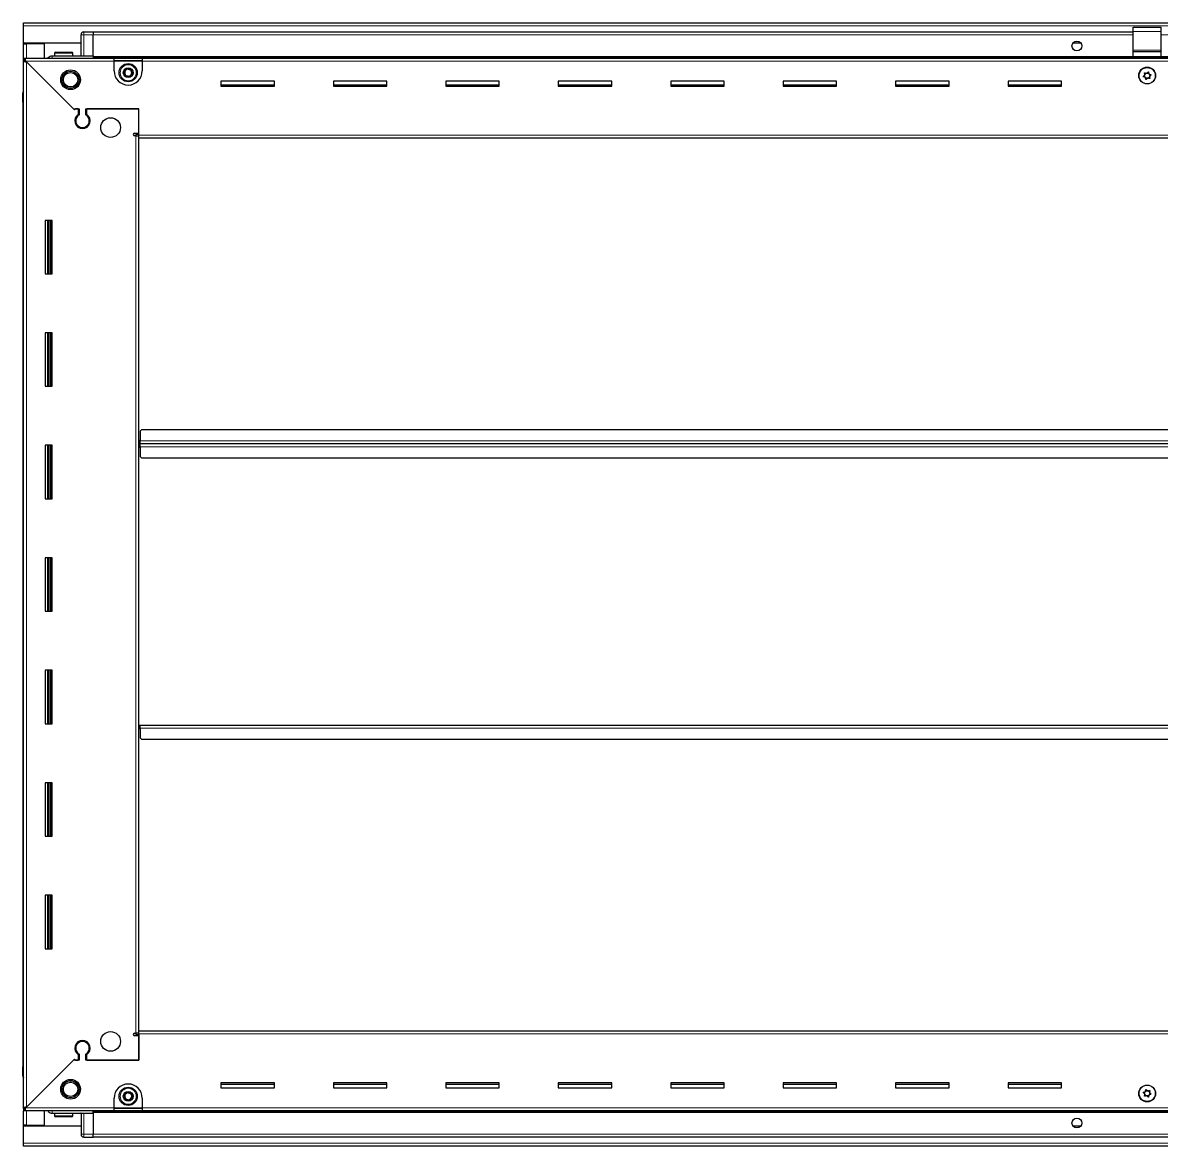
# Model space of a CAD drawing. Header units: millimetres. Extents: x 1132 to 5266, y 577 to 2047.
# Drawn here: x 3590 to 4400, y 1048 to 1847 of the extents above; entities that cross this region are included whole.
import ezdxf

# ---------------------------------------------------------------- set-up
doc = ezdxf.new("R2010")
doc.units = ezdxf.units.MM

msp = doc.modelspace()

# ---------------------------------------------------------------- linework, layer by layer
at = {"color": 7, "linetype": 'Continuous', "lineweight": 25}
for p, q in [((3590.98, 1844.5), (3590.98, 1846.6)), ((3590.98, 1846.6), (5189.98, 1846.6)), ((3590.98, 1832.1), (3590.98, 1844.5)), ((3632.65, 1839.6), (3632.65, 1839.6)), ((3633.98, 1840.1), (3640.48, 1840.1)), ((3633.98, 1840.1), (3640.48, 1840.1)), ((3640.48, 1840.1), (3640.48, 1840.1)), ((3640.48, 1840.1), (3640.48, 1840.1)), ((3640.48, 1840.1), (3640.48, 1838.1)), ((4380.48, 1839.95), (3640.48, 1839.95)), ((4380.48, 1843.6), (4400.48, 1843.6)), ((4380.48, 1840.34), (4380.48, 1843.6)), ((4380.48, 1827.19), (4380.48, 1840.34)), ((4400.48, 1840.34), (4400.48, 1843.6)), ((4400.48, 1827.19), (4400.48, 1840.34)), ((3631.98, 1832.1), (3590.98, 1832.1)), ((3590.98, 1831.6), (3590.98, 1832.1)), ((3590.98, 1821.35), (3590.98, 1831.6)), ((3590.98, 1831.6), (3593.08, 1831.6)), ((3592.48, 1831.6), (3592.48, 1832.1)), ((3605.98, 1831.6), (3593.08, 1831.6)), ((3605.98, 1821.35), (3605.98, 1831.6)), ((3631.98, 1823.1), (3631.98, 1838.1)), ((3640.48, 1823.1), (3640.48, 1838.1)), ((4343.35, 1832.1), (4337.6, 1832.1)), ((3611.48, 1823.1), (3640.48, 1823.1)), ((3612.98, 1825), (3612.98, 1823.1)), ((3613.78, 1825.8), (3625.18, 1825.8)), ((3625.98, 1823.1), (3625.98, 1825)), ((3640.48, 1823.1), (3640.48, 1822.6)), ((4380.48, 1826.1), (4380.48, 1827.19)), ((4380.48, 1826.1), (4400.48, 1826.1)), ((4380.48, 1822.6), (4380.48, 1826.1)), ((4380.48, 1822.6), (4400.48, 1822.6)), ((4384.48, 1822.6), (4384.48, 1821.95)), ((4386.98, 1821.95), (4386.98, 1822.6)), ((4393.98, 1821.95), (4393.98, 1822.6)), ((4396.48, 1821.95), (4396.48, 1822.6)), ((4400.48, 1826.1), (4400.48, 1827.19)), ((4400.48, 1822.6), (4400.48, 1826.1)), ((3590.98, 1819.85), (3590.98, 1821.35)), ((3590.98, 1821.35), (3591.98, 1821.35)), ((3590.98, 1819.35), (3590.98, 1819.85)), ((3590.98, 1819.85), (3591.98, 1819.85)), ((3590.98, 1074.85), (3590.98, 1819.35)), ((3592.48, 1819.35), (3590.98, 1819.35)), ((3591.98, 1821.35), (3655.48, 1821.35)), ((3591.98, 1819.85), (3591.98, 1821.35)), ((3592.58, 1819.25), (3626.48, 1785.35)), ((3627.18, 1784.65), (3593.08, 1818.75)), ((3640.48, 1821.95), (5140.48, 1821.95)), ((3655.48, 1819.25), (3655.48, 1821.35)), ((3655.48, 1821.35), (3675.48, 1821.35)), ((3655.48, 1819.85), (3675.48, 1819.85)), ((3655.48, 1812.35), (3655.48, 1819.25)), ((3675.48, 1821.35), (3675.48, 1819.25)), ((3675.48, 1821.35), (5105.48, 1821.35)), ((3675.48, 1819.25), (3675.48, 1812.35)), ((3769.48, 1805.1), (3731.48, 1805.1)), ((3731.48, 1805.1), (3731.48, 1801.6)), ((3769.48, 1802.35), (3731.48, 1802.35)), ((3731.48, 1801.6), (3769.48, 1801.6)), ((3769.48, 1801.6), (3769.48, 1805.1)), ((3849.48, 1805.1), (3811.48, 1805.1)), ((3811.48, 1805.1), (3811.48, 1801.6)), ((3849.48, 1802.35), (3811.48, 1802.35)), ((3811.48, 1801.6), (3849.48, 1801.6)), ((3849.48, 1801.6), (3849.48, 1805.1)), ((3929.48, 1805.1), (3891.48, 1805.1)), ((3891.48, 1805.1), (3891.48, 1801.6)), ((3929.48, 1802.35), (3891.48, 1802.35)), ((3891.48, 1801.6), (3929.48, 1801.6)), ((3929.48, 1801.6), (3929.48, 1805.1)), ((4009.48, 1805.1), (3971.48, 1805.1)), ((3971.48, 1805.1), (3971.48, 1801.6)), ((4009.48, 1802.35), (3971.48, 1802.35)), ((3971.48, 1801.6), (4009.48, 1801.6)), ((4009.48, 1801.6), (4009.48, 1805.1)), ((4089.48, 1805.1), (4051.48, 1805.1)), ((4051.48, 1805.1), (4051.48, 1801.6)), ((4089.48, 1802.35), (4051.48, 1802.35)), ((4051.48, 1801.6), (4089.48, 1801.6)), ((4089.48, 1801.6), (4089.48, 1805.1)), ((4169.48, 1805.1), (4131.48, 1805.1)), ((4131.48, 1805.1), (4131.48, 1801.6)), ((4169.48, 1802.35), (4131.48, 1802.35)), ((4131.48, 1801.6), (4169.48, 1801.6)), ((4169.48, 1801.6), (4169.48, 1805.1)), ((4249.48, 1805.1), (4211.48, 1805.1)), ((4211.48, 1805.1), (4211.48, 1801.6)), ((4249.48, 1802.35), (4211.48, 1802.35)), ((4211.48, 1801.6), (4249.48, 1801.6)), ((4249.48, 1801.6), (4249.48, 1805.1)), ((4329.48, 1805.1), (4291.48, 1805.1)), ((4291.48, 1805.1), (4291.48, 1801.6)), ((4329.48, 1802.35), (4291.48, 1802.35)), ((4291.48, 1801.6), (4329.48, 1801.6)), ((4329.48, 1801.6), (4329.48, 1805.1)), ((3590.48, 1796.6), (3590.48, 1790.1)), ((3590.48, 1790.1), (3590.48, 1796.6)), ((3590.48, 1790.1), (3590.48, 1790.1)), ((3590.98, 1790.1), (3590.48, 1790.1)), ((3590.63, 1790.1), (3590.63, 1104.1)), ((3626.48, 1785.35), (3630.68, 1785.35)), ((3627.88, 1785.35), (3627.18, 1784.65)), ((3629.98, 1785.35), (3627.88, 1785.35)), ((3629.98, 1785.35), (3629.98, 1781.46)), ((3630.68, 1785.35), (3630.68, 1781.07)), ((3635.28, 1785.35), (3672.98, 1785.35)), ((3635.28, 1781.07), (3635.28, 1785.35)), ((3635.98, 1781.46), (3635.98, 1785.35)), ((3672.98, 1785.35), (3635.98, 1785.35)), ((3672.98, 1766.7), (3672.98, 1785.35)), ((3672.98, 1768.1), (3672.98, 1785.35)), ((3630.98, 1772.49), (3630.98, 1771.73)), ((3670.13, 1768.1), (3672.98, 1768.1)), ((3670.88, 1766.1), (3670.13, 1766.1)), ((3670.88, 1766.1), (3672.98, 1766.1)), ((3672.98, 1767.1), (3670.98, 1767.1)), ((3670.98, 1767.1), (3670.98, 1766.1)), ((3672.98, 1764.6), (3672.98, 1766.7)), ((5107.98, 1764.6), (3672.98, 1764.6)), ((3672.98, 1129.6), (3672.98, 1764.6)), ((3611.48, 1706.1), (3606.48, 1706.1)), ((3606.48, 1706.1), (3606.48, 1668.1)), ((3608.63, 1668.1), (3608.63, 1706.1)), ((3610.42, 1668.1), (3610.42, 1706.1)), ((3610.45, 1668.1), (3610.45, 1706.1)), ((3611.48, 1668.1), (3611.48, 1706.1)), ((3606.48, 1668.1), (3611.48, 1668.1)), ((3611.48, 1626.1), (3606.48, 1626.1)), ((3606.48, 1626.1), (3606.48, 1588.1)), ((3608.63, 1588.1), (3608.63, 1626.1)), ((3610.42, 1588.1), (3610.42, 1626.1)), ((3610.45, 1588.1), (3610.45, 1626.1)), ((3611.48, 1588.1), (3611.48, 1626.1)), ((3606.48, 1588.1), (3611.48, 1588.1)), ((3674.98, 1557.1), (3673.98, 1556.1)), ((3673.98, 1556.1), (3673.98, 1549.2)), ((5105.98, 1557.1), (3674.98, 1557.1)), ((3673.73, 1547.1), (3672.98, 1547.1)), ((3673.98, 1549.95), (3673.73, 1549.95)), ((3673.73, 1549.95), (3673.73, 1547.1)), ((3673.73, 1547.1), (3673.73, 1544.25)), ((3673.98, 1547.1), (3673.98, 1549.2)), ((5106.98, 1547.1), (3673.98, 1547.1)), ((3673.98, 1545), (3673.98, 1547.1)), ((3611.48, 1546.1), (3606.48, 1546.1)), ((3606.48, 1546.1), (3606.48, 1508.1)), ((3608.63, 1508.1), (3608.63, 1546.1)), ((3610.42, 1508.1), (3610.42, 1546.1)), ((3610.45, 1508.1), (3610.45, 1546.1)), ((3611.48, 1508.1), (3611.48, 1546.1)), ((3673.73, 1544.25), (3673.98, 1544.25)), ((3673.98, 1545), (3673.98, 1538.1)), ((3673.98, 1538.1), (3674.98, 1537.1)), ((3674.98, 1537.1), (5105.98, 1537.1)), ((3606.48, 1508.1), (3611.48, 1508.1)), ((3611.48, 1466.1), (3606.48, 1466.1)), ((3606.48, 1466.1), (3606.48, 1428.1)), ((3608.63, 1428.1), (3608.63, 1466.1)), ((3610.42, 1428.1), (3610.42, 1466.1)), ((3610.45, 1428.1), (3610.45, 1466.1)), ((3611.48, 1428.1), (3611.48, 1466.1)), ((3606.48, 1428.1), (3611.48, 1428.1)), ((3611.48, 1386.1), (3606.48, 1386.1)), ((3606.48, 1386.1), (3606.48, 1348.1)), ((3608.63, 1348.1), (3608.63, 1386.1)), ((3610.42, 1348.1), (3610.42, 1386.1)), ((3610.45, 1348.1), (3610.45, 1386.1)), ((3611.48, 1348.1), (3611.48, 1386.1)), ((3606.48, 1348.1), (3611.48, 1348.1)), ((3672.98, 1347.1), (3673.73, 1347.1)), ((3673.73, 1347.1), (3673.73, 1344.25)), ((3673.98, 1345), (3673.98, 1347.1)), ((3673.98, 1347.1), (5106.98, 1347.1)), ((3673.98, 1345), (3673.98, 1338.1)), ((3673.73, 1344.25), (3673.98, 1344.25)), ((3673.98, 1338.1), (3674.98, 1337.1)), ((3674.98, 1337.1), (5105.98, 1337.1)), ((3611.48, 1306.1), (3606.48, 1306.1)), ((3606.48, 1306.1), (3606.48, 1268.1)), ((3608.63, 1268.1), (3608.63, 1306.1)), ((3610.42, 1268.1), (3610.42, 1306.1)), ((3610.45, 1268.1), (3610.45, 1306.1)), ((3611.48, 1268.1), (3611.48, 1306.1)), ((3606.48, 1268.1), (3611.48, 1268.1)), ((3611.48, 1226.1), (3606.48, 1226.1)), ((3606.48, 1226.1), (3606.48, 1188.1)), ((3608.63, 1188.1), (3608.63, 1226.1)), ((3610.42, 1188.1), (3610.42, 1226.1)), ((3610.45, 1188.1), (3610.45, 1226.1)), ((3611.48, 1188.1), (3611.48, 1226.1)), ((3606.48, 1188.1), (3611.48, 1188.1)), ((3670.13, 1128.1), (3670.88, 1128.1)), ((3672.98, 1126.1), (3670.13, 1126.1)), ((3672.98, 1128.1), (3670.88, 1128.1)), ((3670.98, 1128.1), (3670.98, 1127.1)), ((3670.98, 1127.1), (3672.98, 1127.1)), ((3672.98, 1129.6), (5107.98, 1129.6)), ((3672.98, 1127.5), (3672.98, 1129.6)), ((3672.98, 1127.5), (3672.98, 1108.85)), ((3672.98, 1108.85), (3672.98, 1126.1)), ((3630.98, 1122.48), (3630.98, 1121.72)), ((3629.98, 1112.74), (3629.98, 1108.85)), ((3630.68, 1113.14), (3630.68, 1108.85)), ((3635.28, 1108.85), (3635.28, 1113.14)), ((3635.98, 1108.85), (3635.98, 1112.74)), ((3590.48, 1104.1), (3590.48, 1104.1)), ((3590.48, 1097.6), (3590.48, 1104.1)), ((3590.48, 1104.1), (3590.48, 1104.1)), ((3590.48, 1104.1), (3590.48, 1097.6)), ((3590.98, 1104.1), (3590.48, 1104.1)), ((3626.48, 1108.85), (3592.58, 1074.95)), ((3593.08, 1075.45), (3627.18, 1109.55)), ((3630.68, 1108.85), (3626.48, 1108.85)), ((3627.18, 1109.55), (3627.88, 1108.85)), ((3627.88, 1108.85), (3629.98, 1108.85)), ((3672.98, 1108.85), (3635.28, 1108.85)), ((3635.98, 1108.85), (3672.98, 1108.85)), ((3590.98, 1096.28), (3590.98, 1096.28)), ((3769.48, 1092.6), (3731.48, 1092.6)), ((3731.48, 1092.6), (3731.48, 1089.1)), ((3731.48, 1091.85), (3769.48, 1091.85)), ((3731.48, 1089.1), (3769.48, 1089.1)), ((3769.48, 1089.1), (3769.48, 1092.6)), ((3849.48, 1092.6), (3811.48, 1092.6)), ((3811.48, 1092.6), (3811.48, 1089.1)), ((3811.48, 1091.85), (3849.48, 1091.85)), ((3811.48, 1089.1), (3849.48, 1089.1)), ((3849.48, 1089.1), (3849.48, 1092.6)), ((3929.48, 1092.6), (3891.48, 1092.6)), ((3891.48, 1092.6), (3891.48, 1089.1)), ((3891.48, 1091.85), (3929.48, 1091.85)), ((3891.48, 1089.1), (3929.48, 1089.1)), ((3929.48, 1089.1), (3929.48, 1092.6)), ((4009.48, 1092.6), (3971.48, 1092.6)), ((3971.48, 1092.6), (3971.48, 1089.1)), ((3971.48, 1091.85), (4009.48, 1091.85)), ((3971.48, 1089.1), (4009.48, 1089.1)), ((4009.48, 1089.1), (4009.48, 1092.6)), ((4089.48, 1092.6), (4051.48, 1092.6)), ((4051.48, 1092.6), (4051.48, 1089.1)), ((4051.48, 1091.85), (4089.48, 1091.85)), ((4051.48, 1089.1), (4089.48, 1089.1)), ((4089.48, 1089.1), (4089.48, 1092.6)), ((4169.48, 1092.6), (4131.48, 1092.6)), ((4131.48, 1092.6), (4131.48, 1089.1)), ((4131.48, 1091.85), (4169.48, 1091.85)), ((4131.48, 1089.1), (4169.48, 1089.1)), ((4169.48, 1089.1), (4169.48, 1092.6)), ((4249.48, 1092.6), (4211.48, 1092.6)), ((4211.48, 1092.6), (4211.48, 1089.1)), ((4211.48, 1091.85), (4249.48, 1091.85)), ((4211.48, 1089.1), (4249.48, 1089.1)), ((4249.48, 1089.1), (4249.48, 1092.6)), ((4329.48, 1092.6), (4291.48, 1092.6)), ((4291.48, 1092.6), (4291.48, 1089.1)), ((4291.48, 1091.85), (4329.48, 1091.85)), ((4291.48, 1089.1), (4329.48, 1089.1)), ((4329.48, 1089.1), (4329.48, 1092.6)), ((3655.48, 1074.95), (3655.48, 1081.85)), ((3675.48, 1081.85), (3675.48, 1074.95)), ((3590.98, 1074.35), (3590.98, 1074.85)), ((3592.48, 1074.85), (3590.98, 1074.85)), ((3590.98, 1074.35), (3590.98, 1072.85)), ((3591.98, 1074.35), (3590.98, 1074.35)), ((3590.98, 1062.6), (3590.98, 1072.85)), ((3591.98, 1072.85), (3590.98, 1072.85)), ((3591.98, 1074.35), (3591.98, 1072.85)), ((3655.48, 1072.85), (3591.98, 1072.85)), ((3605.98, 1062.6), (3605.98, 1072.85)), ((3611.48, 1071.1), (3640.48, 1071.1)), ((3612.98, 1071.1), (3612.98, 1069.2)), ((3625.98, 1069.2), (3625.98, 1071.1)), ((3631.98, 1071.1), (3631.98, 1056.1)), ((5140.48, 1072.25), (3640.48, 1072.25)), ((3640.48, 1071.1), (3640.48, 1071.6)), ((3640.48, 1071.1), (3640.48, 1056.1)), ((3655.48, 1072.85), (3655.48, 1074.95)), ((3675.48, 1074.35), (3655.48, 1074.35)), ((3675.48, 1072.85), (3655.48, 1072.85)), ((3675.48, 1074.95), (3675.48, 1072.85)), ((5105.48, 1072.85), (3675.48, 1072.85)), ((3593.08, 1062.6), (3590.98, 1062.6)), ((3590.98, 1062.1), (3590.98, 1062.6)), ((3590.98, 1062.1), (3631.98, 1062.1)), ((3590.98, 1049.7), (3590.98, 1062.1)), ((3592.48, 1062.1), (3592.48, 1062.6)), ((3593.08, 1062.6), (3605.98, 1062.6)), ((3617.55, 1068.4), (3613.78, 1068.4)), ((3625.18, 1068.4), (3617.55, 1068.4)), ((4337.6, 1062.1), (4343.35, 1062.1)), ((3631.98, 1056.1), (3631.98, 1056.1)), ((3633.98, 1054.1), (3640.48, 1054.1)), ((3633.98, 1054.1), (3640.48, 1054.1)), ((3640.48, 1054.1), (3640.48, 1056.1)), ((3640.48, 1054.25), (5140.48, 1054.25)), ((3640.48, 1054.1), (3640.48, 1054.1)), ((3590.98, 1047.6), (3590.98, 1049.7)), ((5189.98, 1047.6), (3590.98, 1047.6))]:
    msp.add_line(p, q, dxfattribs=at)
at = {"color": 8, "linetype": 'Continuous', "lineweight": 18}
for p, q in [((5189.98, 1844.5), (3590.98, 1844.5)), ((3633.98, 1840.1), (3633.98, 1838.1)), ((4380.48, 1840.34), (4400.48, 1840.34)), ((3593.08, 1831.6), (3593.08, 1832.1)), ((3593.08, 1821.35), (3593.08, 1831.6)), ((3631.98, 1838.1), (3633.98, 1838.1)), ((3633.98, 1838.1), (3633.98, 1823.1)), ((3640.48, 1838.1), (3633.98, 1838.1)), ((4380.48, 1837.95), (3640.48, 1837.95)), ((5140.48, 1837.95), (4400.48, 1837.95)), ((3612.98, 1825), (3625.98, 1825)), ((4380.48, 1822.6), (3640.48, 1822.6)), ((4380.48, 1827.19), (4400.48, 1827.19)), ((4386.48, 1821.95), (4386.48, 1822.6)), ((4394.48, 1821.95), (4394.48, 1822.6)), ((5140.48, 1822.6), (4400.48, 1822.6)), ((3655.48, 1819.25), (3592.58, 1819.25)), ((3593.08, 1818.75), (3593.08, 1075.45)), ((5140.48, 1821.37), (3640.48, 1821.37)), ((3655.48, 1819.25), (3675.48, 1819.25)), ((5105.48, 1819.25), (3675.48, 1819.25)), ((3590.98, 1796.6), (3590.48, 1796.6)), ((3670.88, 1128.1), (3670.88, 1766.1)), ((3672.98, 1766.7), (5107.98, 1766.7)), ((3607.98, 1706.1), (3607.98, 1668.1)), ((3609.21, 1706.1), (3609.21, 1668.1)), ((3607.98, 1626.1), (3607.98, 1588.1)), ((3609.21, 1626.1), (3609.21, 1588.1)), ((5106.98, 1549.2), (3673.98, 1549.2)), ((3607.98, 1546.1), (3607.98, 1508.1)), ((3609.21, 1546.1), (3609.21, 1508.1)), ((3673.98, 1545), (5106.98, 1545)), ((3607.98, 1466.1), (3607.98, 1428.1)), ((3609.21, 1466.1), (3609.21, 1428.1)), ((3607.98, 1386.1), (3607.98, 1348.1)), ((3609.21, 1386.1), (3609.21, 1348.1)), ((3673.98, 1345), (5106.98, 1345)), ((3607.98, 1306.1), (3607.98, 1268.1)), ((3609.21, 1306.1), (3609.21, 1268.1)), ((3607.98, 1226.1), (3607.98, 1188.1)), ((3609.21, 1226.1), (3609.21, 1188.1)), ((5107.98, 1127.5), (3672.98, 1127.5)), ((3590.98, 1097.6), (3590.48, 1097.6)), ((3592.58, 1074.95), (3655.48, 1074.95)), ((3593.08, 1062.6), (3593.08, 1072.85)), ((3617.28, 1069.2), (3612.98, 1069.2)), ((3625.98, 1069.2), (3617.28, 1069.2)), ((3633.98, 1056.1), (3633.98, 1071.1)), ((3640.48, 1072.84), (5140.48, 1072.84)), ((3640.48, 1071.6), (5140.48, 1071.6)), ((3675.48, 1074.95), (3655.48, 1074.95)), ((3675.48, 1074.95), (5105.48, 1074.95)), ((3593.08, 1062.1), (3593.08, 1062.6)), ((3631.98, 1056.1), (3633.98, 1056.1)), ((3633.98, 1054.1), (3633.98, 1056.1)), ((3640.48, 1056.1), (3633.98, 1056.1)), ((3640.48, 1056.25), (5140.48, 1056.25)), ((5189.98, 1049.7), (3590.98, 1049.7))]:
    msp.add_line(p, q, dxfattribs=at)
at = {"color": 7, "linetype": 'Continuous', "lineweight": 25}
for centre, radius in [((4340.48, 1830.1), 3.5), ((3665.48, 1811.1), 6.5), ((3665.48, 1811.1), 3.46), ((4390.48, 1809.1), 6), ((4390.48, 1808.95), 5.79), ((3624.48, 1806.1), 7), ((3624.48, 1806.1), 6.02), ((3624.48, 1806.1), 5.1), ((4390.48, 1808.95), 1.85), ((3652.98, 1772.1), 7), ((3652.98, 1122.1), 7), ((3624.48, 1088.1), 7), ((3624.48, 1088.1), 6.03), ((3624.48, 1088.1), 5.1), ((3665.48, 1083.1), 6.5), ((3665.48, 1083.1), 3.46), ((4390.48, 1085.1), 6), ((4390.48, 1085.25), 5.79), ((4390.48, 1085.25), 1.85), ((4340.48, 1064.1), 3.5)]:
    msp.add_circle(centre, radius, dxfattribs=at)
at = {"color": 8, "linetype": 'Continuous', "lineweight": 18}
for centre in [(3665.48, 1811.1), (3665.48, 1083.1)]:
    msp.add_circle(centre, 5.7, dxfattribs=at)
at = {"color": 7, "linetype": 'Continuous', "lineweight": 25}
for centre, radius, start, end in [((3633.98, 1838.1), 2, 90, 180), ((3613.78, 1825), 0.8, 90, 180), ((3625.18, 1825), 0.8, 0, 90), ((3631.78, 1823.3), 0.2, 270, 0), ((3665.48, 1812.35), 10, 180, 270), ((3665.48, 1811.1), 2.5, 134.01559, 194.01559), ((3665.48, 1811.1), 2.5, 194.01559, 254.01559), ((3665.48, 1811.1), 2.5, 74.01559, 134.01559), ((3665.48, 1811.1), 2.5, 254.01559, 314.01559), ((3665.48, 1812.35), 10, 270, 0), ((3665.48, 1811.1), 2.5, 14.01559, 74.01559), ((3665.48, 1811.1), 2.5, 314.01559, 14.01559), ((3592.48, 1796.6), 2, 138.57492, 180), ((3592.48, 1796.6), 2, 138.59038, 180), ((3632.98, 1776.85), 5.5, 123.05573, 56.94427), ((3632.98, 1776.85), 4.8, 118.63099, 61.36901), ((3670.13, 1767.1), 1, 90, 270), ((3670.13, 1127.1), 1, 90, 270), ((3632.98, 1117.35), 5.5, 303.05573, 236.94427), ((3632.98, 1117.35), 4.8, 298.63099, 241.36901), ((3592.48, 1097.6), 2, 180, 199.56674), ((3592.48, 1097.6), 2, 180, 221.39416), ((3592.48, 1097.6), 2, 213.78451, 221.40962), ((3665.48, 1081.85), 10, 90, 180), ((3665.48, 1083.1), 2.5, 67.47401, 127.47401), ((3665.48, 1081.85), 10, 0, 90), ((3665.48, 1083.1), 2.5, 7.47401, 67.47401), ((3665.48, 1083.1), 2.5, 127.47401, 187.47401), ((3665.48, 1083.1), 2.5, 187.47401, 247.47401), ((3665.48, 1083.1), 2.5, 247.47401, 307.47401), ((3665.48, 1083.1), 2.5, 307.47401, 7.47401), ((3613.78, 1069.2), 0.8, 180, 270), ((3625.18, 1069.2), 0.8, 270, 0), ((3631.78, 1070.9), 0.2, 0, 90), ((3633.98, 1056.1), 2, 180, 270), ((3633.98, 1056.1), 2, 180, 270)]:
    msp.add_arc(centre, radius, start, end, dxfattribs=at)
for points, knots in [([(3608.26, 1821.35), (3608.38, 1821.55), (3608.77, 1822.2), (3609.92, 1822.91), (3610.96, 1823.04), (3611.48, 1823.1)], [0, 0, 0, 0, 0.18225, 0.591125, 1, 1, 1, 1]), ([(3640.48, 1823.1), (3640.48, 1823.07), (3640.48, 1822.99), (3640.48, 1822.37), (3640.48, 1821.79), (3640.48, 1821.4), (3640.48, 1821.37)], [0, 0, 0, 0, 0.324279, 0.648558, 0.972836, 1, 1, 1, 1]), ([(3590.98, 1819.35), (3591, 1819.31), (3591.06, 1819.22), (3591.45, 1819.09), (3592.01, 1818.95), (3592.59, 1818.84), (3592.95, 1818.78), (3593.08, 1818.75)], [0, 0, 0, 0, 0.230255, 0.448522, 0.666786, 0.88505, 1, 1, 1, 1]), ([(3592.58, 1819.25), (3592.53, 1819.51), (3592.44, 1820), (3592.31, 1820.64), (3592.18, 1821.11), (3592.07, 1821.33), (3592, 1821.35), (3591.98, 1821.35)], [0, 0, 0, 0, 0.230255, 0.448522, 0.666786, 0.88505, 1, 1, 1, 1]), ([(3662.7, 1811.9), (3663.07, 1812.26), (3663.77, 1812.93), (3664.46, 1813.59), (3664.78, 1813.91)], [0, 0, 0, 0, 0.534686, 1, 1, 1, 1]), ([(3663.4, 1809.1), (3663.32, 1809.43), (3663.12, 1810.23), (3662.88, 1811.2), (3662.73, 1811.78), (3662.7, 1811.9)], [0, 0, 0, 0, 0.3629006, 0.8668753, 1, 1, 1, 1]), ([(3666.18, 1808.3), (3665.68, 1808.45), (3664.75, 1808.71), (3663.83, 1808.98), (3663.4, 1809.1)], [0, 0, 0, 0, 0.534686, 1, 1, 1, 1]), ([(3664.78, 1813.91), (3665.27, 1813.76), (3666.2, 1813.5), (3667.12, 1813.23), (3667.55, 1813.11)], [0, 0, 0, 0, 0.5346859, 1, 1, 1, 1]), ([(3668.25, 1810.31), (3667.88, 1809.95), (3667.19, 1809.28), (3666.5, 1808.61), (3666.18, 1808.3)], [0, 0, 0, 0, 0.5346859, 1, 1, 1, 1]), ([(3667.55, 1813.11), (3667.58, 1812.99), (3667.73, 1812.41), (3667.97, 1811.44), (3668.17, 1810.64), (3668.25, 1810.31)], [0, 0, 0, 0, 0.133125, 0.637099, 1, 1, 1, 1]), ([(4388.59, 1811.03), (4388.58, 1811.02), (4388.57, 1810.99), (4388.56, 1810.94), (4388.57, 1810.79), (4388.67, 1810.42), (4388.8, 1809.89), (4388.64, 1809.28), (4388.28, 1808.91), (4387.98, 1808.66), (4387.8, 1808.5), (4387.75, 1808.42), (4387.74, 1808.38), (4387.74, 1808.35), (4387.76, 1808.32), (4387.81, 1808.27), (4388.06, 1808.18), (4388.52, 1808.07), (4389.16, 1807.76), (4389.42, 1807.09), (4389.47, 1806.62), (4389.55, 1806.36), (4389.59, 1806.31), (4389.62, 1806.29), (4389.65, 1806.28), (4389.68, 1806.29), (4389.72, 1806.3), (4389.79, 1806.35), (4389.96, 1806.5), (4390.23, 1806.77), (4390.63, 1807.09), (4391.26, 1807.2), (4391.77, 1807.01), (4392.13, 1806.88), (4392.28, 1806.86), (4392.34, 1806.87), (4392.37, 1806.88), (4392.39, 1806.92), (4392.4, 1806.97), (4392.38, 1807.12), (4392.29, 1807.49), (4392.15, 1808.01), (4392.32, 1808.62), (4392.67, 1809), (4392.98, 1809.25), (4393.15, 1809.41), (4393.2, 1809.49), (4393.22, 1809.53), (4393.21, 1809.56), (4393.19, 1809.59), (4393.14, 1809.63), (4392.89, 1809.73), (4392.43, 1809.84), (4391.79, 1810.15), (4391.54, 1810.81), (4391.48, 1811.29), (4391.4, 1811.54), (4391.36, 1811.6), (4391.34, 1811.62), (4391.31, 1811.63), (4391.27, 1811.62), (4391.23, 1811.6), (4391.16, 1811.56), (4390.99, 1811.41), (4390.72, 1811.14), (4390.32, 1810.82), (4389.7, 1810.71), (4389.19, 1810.89), (4388.82, 1811.03), (4388.67, 1811.05), (4388.62, 1811.04), (4388.6, 1811.03), (4388.59, 1811.03)], [0, 0, 0, 0, 0.002009, 0.00442, 0.009365, 0.025528, 0.067705, 0.095786, 0.124646, 0.150342, 0.160519, 0.163394, 0.165697, 0.167245, 0.168874, 0.17077, 0.178606, 0.211994, 0.249994, 0.287995, 0.321383, 0.329219, 0.331115, 0.332744, 0.334292, 0.336217, 0.338535, 0.341318, 0.349662, 0.375358, 0.404217, 0.432298, 0.474475, 0.490639, 0.496669, 0.49844, 0.5, 0.502009, 0.50442, 0.509365, 0.525528, 0.567705, 0.595786, 0.624646, 0.650342, 0.660519, 0.663394, 0.665697, 0.667245, 0.668874, 0.67077, 0.678606, 0.711994, 0.749994, 0.787995, 0.821383, 0.829219, 0.831115, 0.832744, 0.834292, 0.836217, 0.838535, 0.841318, 0.849662, 0.875358, 0.904217, 0.932298, 0.974475, 0.990639, 0.996669, 0.99844, 1, 1, 1, 1]), ([(3662.81, 1084.21), (3662.91, 1084.29), (3663.38, 1084.65), (3664.17, 1085.26), (3664.83, 1085.76), (3665.1, 1085.97)], [0, 0, 0, 0, 0.133125, 0.637099, 1, 1, 1, 1]), ([(3665.1, 1085.97), (3665.58, 1085.77), (3666.47, 1085.4), (3667.36, 1085.03), (3667.77, 1084.86)], [0, 0, 0, 0, 0.534686, 1, 1, 1, 1]), ([(4388.59, 1083.18), (4388.6, 1083.18), (4388.63, 1083.16), (4388.68, 1083.16), (4388.83, 1083.18), (4389.19, 1083.32), (4389.7, 1083.5), (4390.32, 1083.39), (4390.72, 1083.07), (4391, 1082.79), (4391.18, 1082.63), (4391.26, 1082.59), (4391.3, 1082.58), (4391.34, 1082.59), (4391.36, 1082.61), (4391.4, 1082.66), (4391.48, 1082.92), (4391.54, 1083.39), (4391.79, 1084.06), (4392.43, 1084.37), (4392.89, 1084.48), (4393.14, 1084.57), (4393.19, 1084.62), (4393.21, 1084.65), (4393.22, 1084.68), (4393.21, 1084.71), (4393.19, 1084.75), (4393.13, 1084.82), (4392.97, 1084.97), (4392.67, 1085.21), (4392.32, 1085.58), (4392.15, 1086.19), (4392.29, 1086.72), (4392.38, 1087.1), (4392.4, 1087.25), (4392.38, 1087.3), (4392.36, 1087.33), (4392.33, 1087.35), (4392.27, 1087.35), (4392.13, 1087.33), (4391.76, 1087.19), (4391.26, 1087.01), (4390.63, 1087.12), (4390.23, 1087.44), (4389.95, 1087.72), (4389.77, 1087.88), (4389.69, 1087.92), (4389.65, 1087.93), (4389.62, 1087.92), (4389.59, 1087.9), (4389.55, 1087.84), (4389.47, 1087.59), (4389.42, 1087.11), (4389.16, 1086.45), (4388.52, 1086.14), (4388.06, 1086.03), (4387.81, 1085.93), (4387.76, 1085.89), (4387.74, 1085.86), (4387.74, 1085.83), (4387.75, 1085.79), (4387.77, 1085.76), (4387.82, 1085.69), (4387.98, 1085.54), (4388.28, 1085.3), (4388.64, 1084.92), (4388.81, 1084.31), (4388.67, 1083.79), (4388.57, 1083.41), (4388.56, 1083.26), (4388.57, 1083.21), (4388.59, 1083.19), (4388.59, 1083.18)], [0, 0, 0, 0, 0.002009, 0.00442, 0.009365, 0.025528, 0.067705, 0.095786, 0.124646, 0.150342, 0.160519, 0.163394, 0.165697, 0.167245, 0.168874, 0.17077, 0.178606, 0.211994, 0.249994, 0.287995, 0.321383, 0.329219, 0.331115, 0.332744, 0.334292, 0.336217, 0.338535, 0.341318, 0.349662, 0.375358, 0.404217, 0.432298, 0.474475, 0.490639, 0.496669, 0.49844, 0.5, 0.502009, 0.50442, 0.509365, 0.525528, 0.567705, 0.595786, 0.624646, 0.650342, 0.660519, 0.663394, 0.665697, 0.667245, 0.668874, 0.67077, 0.678606, 0.711994, 0.749994, 0.787995, 0.821383, 0.829219, 0.831115, 0.832744, 0.834292, 0.836217, 0.838535, 0.841318, 0.849662, 0.875358, 0.904217, 0.932298, 0.974475, 0.990639, 0.996669, 0.99844, 1, 1, 1, 1]), ([(3663.19, 1081.35), (3663.12, 1081.86), (3662.99, 1082.82), (3662.87, 1083.77), (3662.81, 1084.21)], [0, 0, 0, 0, 0.534686, 1, 1, 1, 1]), ([(3665.85, 1080.24), (3665.38, 1080.44), (3664.48, 1080.81), (3663.6, 1081.18), (3663.19, 1081.35)], [0, 0, 0, 0, 0.5346859, 1, 1, 1, 1]), ([(3668.14, 1082), (3667.87, 1081.79), (3667.22, 1081.29), (3666.43, 1080.68), (3665.95, 1080.32), (3665.85, 1080.24)], [0, 0, 0, 0, 0.362901, 0.866875, 1, 1, 1, 1]), ([(3667.77, 1084.86), (3667.83, 1084.35), (3667.96, 1083.39), (3668.08, 1082.44), (3668.14, 1082)], [0, 0, 0, 0, 0.534686, 1, 1, 1, 1]), ([(3593.08, 1075.45), (3592.82, 1075.41), (3592.33, 1075.32), (3591.69, 1075.19), (3591.22, 1075.05), (3591, 1074.94), (3590.98, 1074.88), (3590.98, 1074.85)], [0, 0, 0, 0, 0.230255, 0.448522, 0.666786, 0.88505, 1, 1, 1, 1]), ([(3591.98, 1072.85), (3592.02, 1072.88), (3592.11, 1072.93), (3592.25, 1073.33), (3592.38, 1073.88), (3592.49, 1074.46), (3592.55, 1074.83), (3592.58, 1074.95)], [0, 0, 0, 0, 0.2302553, 0.4485219, 0.6667858, 0.8850496, 1, 1, 1, 1]), ([(3608.26, 1072.85), (3608.38, 1072.65), (3608.77, 1072.01), (3609.92, 1071.3), (3610.96, 1071.17), (3611.48, 1071.1)], [0, 0, 0, 0, 0.18225, 0.591125, 1, 1, 1, 1]), ([(3640.48, 1071.1), (3640.48, 1071.14), (3640.48, 1071.22), (3640.48, 1071.84), (3640.48, 1072.4), (3640.48, 1072.77), (3640.48, 1072.78)], [0, 0, 0, 0, 0.330266, 0.660532, 0.990799, 1, 1, 1, 1])]:
    msp.add_open_spline(points, degree=3, knots=knots, dxfattribs=at)
at = {"color": 8, "linetype": 'Continuous', "lineweight": 18}
for points in [[(3611.48, 1823.1), (3611.48, 1823.06), (3611.48, 1822.99), (3611.48, 1822.55), (3611.48, 1822.09), (3611.48, 1821.68), (3611.48, 1821.41), (3611.48, 1821.35)], [(3611.48, 1071.1), (3611.48, 1071.15), (3611.48, 1071.22), (3611.48, 1071.66), (3611.48, 1072.11), (3611.48, 1072.53), (3611.48, 1072.8), (3611.48, 1072.85)]]:
    msp.add_open_spline(points, degree=3, knots=[0, 0, 0, 0, 0.359753, 0.553414, 0.751185, 0.948956, 1, 1, 1, 1], dxfattribs=at)
at = {"color": 7, "linetype": 'Continuous', "lineweight": 25}
for points in [[(3592.58, 1819.25), (3592.53, 1819.33), (3592.43, 1819.49), (3592.28, 1819.69), (3592.13, 1819.83), (3592.03, 1819.85), (3591.98, 1819.85)], [(3592.48, 1819.35), (3592.49, 1819.3), (3592.5, 1819.2), (3592.64, 1819.05), (3592.84, 1818.9), (3593, 1818.8), (3593.08, 1818.75)], [(3591.98, 1074.35), (3592.03, 1074.36), (3592.13, 1074.38), (3592.28, 1074.52), (3592.43, 1074.72), (3592.53, 1074.88), (3592.58, 1074.95)], [(3593.08, 1075.45), (3593, 1075.4), (3592.84, 1075.3), (3592.64, 1075.15), (3592.5, 1075), (3592.49, 1074.9), (3592.48, 1074.85)]]:
    msp.add_open_spline(points, degree=3, dxfattribs=at)

doc.saveas('drawing.dxf')
